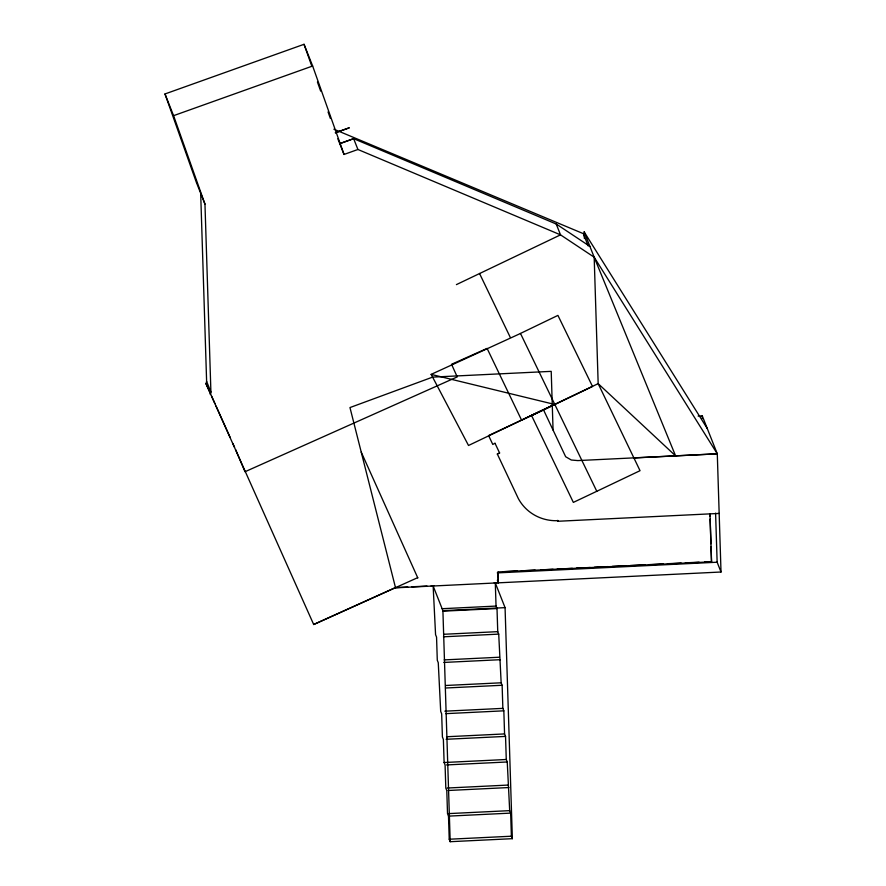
<?xml version="1.0" encoding="UTF-8"?>
<svg xmlns="http://www.w3.org/2000/svg" width="886" height="886" viewBox="0 0 886 886"><rect width="100%" height="100%" fill="white"/><g stroke="black" fill="none" stroke-linecap="round" stroke-linejoin="round"><path stroke-width="1.33" d="M417.694 577.661L313.688 624.508L206.006 383.738L206.615 381.323L200.679 193.27M210.292 394.58L210.912 392.155L204.965 204.112L173.578 115.667L164.984 93.96L304.042 44.3L312.647 66.007L344.034 154.452L357.922 149.49L560.517 234.856L594.174 257.195L717.283 453.82L721.016 572.013L395.544 587.828L349.97 407.56L432.623 377.115L551.214 371.356L553.063 430.075M719.166 513.426L558.136 521.256L558.346 520.591L555.932 520.713A43.514 42.351 -21.6 0 1 518.321 498.541L497.279 453.92M596.799 491.287L573.353 502.395L531.633 415.667L592.512 386.462L557.925 315.394L520.481 333.435L596.799 491.287L640.035 470.687L598.172 383.649L594.174 257.195L584.162 231.899L584.372 238.5M554.913 404.204L468.517 445.481L431.172 374.368M698.124 416.066L702.266 415.866L717.283 453.82L577.871 460.587L571.326 460.022L565.656 456.733L543.517 409.853L488.596 435.569L492.793 444.462L494.975 443.166M497.367 454.153L499.549 452.857M520.447 333.49L431.128 374.39L555.068 404.537M244.99 471.74L457.231 376.915L451.55 364.29L487.09 348.408L521.588 420.13L598.172 383.649L675.597 455.88L594.174 257.195M335.329 132.834L349.328 127.783L335.44 132.734M339.637 143.709L353.636 138.659L556.22 224.014L589.888 246.363M173.578 115.667L312.647 66.007M339.748 143.621L353.636 138.659L357.922 149.49M633.911 457.951L717.283 453.82M503.469 571.68L517.247 571.016M521.378 570.817L535.155 570.141M540.659 569.875L553.063 569.277M557.194 569.078L572.345 568.336M576.476 568.136L590.253 567.472M594.384 567.273L608.161 566.597M612.292 566.398L626.07 565.733M630.201 565.523L645.362 564.792M649.493 564.592L663.271 563.917M667.402 563.717L681.179 563.053M685.31 562.854L699.087 562.178M704.591 561.912L711.569 561.813L497.954 571.946L498.297 582.6L494.178 582.8M497.256 572.899L717.139 562.222L721.016 572.013M407.804 586.997L395.466 587.595L313.688 624.508M411.912 586.798L426.997 586.067M431.117 585.867L433.852 585.735M442.158 608.704L496.038 606.079L497.013 608.549L497.744 631.652L498.718 634.121L501.155 682.796L502.129 685.266L502.86 708.368L503.835 710.827L504.566 733.929L505.541 736.399L506.271 759.501L507.246 761.971L509.683 810.646L510.657 813.115L511.388 836.218L512.363 838.677L450.199 841.7L449.224 839.23L448.493 816.128L447.519 813.669L446.788 790.556L445.813 788.097L445.082 764.995L444.107 762.525L443.377 739.422L442.402 736.953L441.671 713.85L440.696 711.38L438.26 662.706L437.285 660.247L436.554 637.145L435.569 634.675L433.143 586L442.9 610.664L450.199 841.7M442.9 610.664L505.064 607.641L512.363 838.677M443.133 611.163L497.013 608.549M443.864 634.276L497.744 631.652M443.454 636.801L498.718 634.121M444.185 659.904L499.449 657.224M443.786 662.44L500.424 659.693M445.891 685.476L501.155 682.796M445.492 688.012L502.129 685.266M444.838 711.181L502.86 708.368M445.813 713.651L503.835 710.827M446.544 736.753L504.566 733.929M446.134 739.289L505.541 736.399M444.107 762.525L506.271 759.501M446.466 764.928L507.246 761.971M447.186 788.031L507.977 785.074M448.172 790.489L508.952 787.543M448.892 813.592L509.683 810.646M448.493 816.128L510.657 813.115M449.224 839.23L511.388 836.218M557.294 520.414L558.047 521.023M333.878 129.19L583.331 233.649L588.193 245.931M557.383 520.636L558.136 521.256M584.162 231.899L707.305 428.602M479.514 273.442L510.27 337.367M456.401 284.616L560.517 234.856L556.22 224.014M495.064 443.399L499.649 453.089M361.244 452.137L417.827 577.982M206.006 383.738L210.48 393.694M211.599 396.186L214.955 403.651M216.073 406.142L230.072 437.263M232.863 443.487L234.546 447.22M235.665 449.7L244.868 471.43M337.832 138.781L344.034 154.452M497.345 580.208L498.386 582.833L498.054 572.179M505.064 607.641L495.307 582.977L496.038 606.079M204.965 204.112L196.371 182.394L164.984 93.96M206.615 381.323L210.912 392.155M304.042 44.3L311.894 66.406M317.432 82.021L320.666 91.125M328.053 111.935L330.356 118.436M715.589 513.171L717.139 562.222M711.569 561.813L709.963 513.647L710.051 516.383M710.14 519.118L710.915 543.771M711.004 546.518L711.48 561.58M702.266 415.866L702.343 418.58"/></g></svg>
